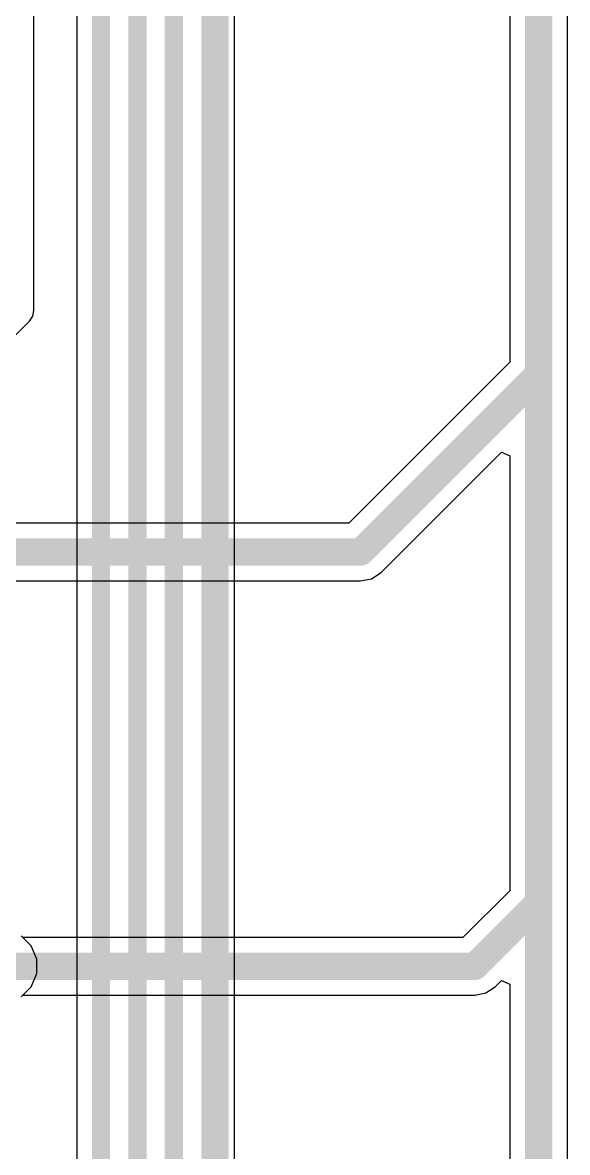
# Model space of a CAD drawing. Header units: millimetres. Extents: x -1.58 to 1.58, y -1.38 to 3.35.
# Drawn here: x 0.607 to 0.906, y 1.103 to 1.723 of the extents above; entities that cross this region are included whole.
import ezdxf

# ---------------------------------------------------------------- set-up
doc = ezdxf.new("R2010")
doc.units = ezdxf.units.MM
doc.header["$MEASUREMENT"] = 0
for name, color, linetype in [('BottomLayer', 5, 'Continuous'), ('Mechanical15', 56, 'Continuous'), ('TopLayer', 1, 'Continuous')]:
    doc.layers.add(name, color=color, linetype=linetype)

msp = doc.modelspace()

# ---------------------------------------------------------------- linework, layer by layer
at = {"layer": 'BottomLayer'}
for p, q in [((0.72325, 0.92549), (0.72325, 2.0522)), ((0.63675, 1.8412), (0.63675, 0.16049)), ((0.61179, 1.21622), (0.60622, 1.22179)), ((0.61481, 1.20894), (0.61179, 1.21622)), ((0.61481, 1.20106), (0.61481, 1.20894)), ((0.61179, 1.19378), (0.61481, 1.20106)), ((0.60622, 1.18821), (0.61179, 1.19378))]:
    msp.add_line(p, q, dxfattribs=at)
at = {"layer": 'BottomLayer', "const_width": 0.01}
for points in [[(0.71, 0.92), (0.71, 2.245)], [(0.69, 0.89), (0.69, 2.22)], [(0.67, 0.075), (0.67, 2.15036)], [(0.65, 0.155), (0.65, 2.135)]]:
    msp.add_lwpolyline(points, dxfattribs=at)
at = {"layer": 'Mechanical15', "const_width": 0.01}
msp.add_lwpolyline([(0.715, 1), (0.715, 2.14)], dxfattribs=at)
at = {"layer": 'TopLayer'}
for p, q in [((0.61316, 1.565), (0.61316, 1.836)), ((0.8742, 1.83345), (0.8742, 1.53655)), ((0.9058, 1.53), (0.9058, 1.83345)), ((0.61254, 1.56188), (0.61316, 1.565)), ((0.61316, 1.565), (0.61316, 1.565)), ((0.53577, 1.48423), (0.61077, 1.55923)), ((0.61077, 1.55923), (0.61254, 1.56188)), ((0.8742, 1.53655), (0.78586, 1.44821)), ((0.9058, 1.24), (0.9058, 1.53)), ((0.80358, 1.42123), (0.86958, 1.48723)), ((0.86958, 1.48723), (0.8742, 1.48531)), ((0.8742, 1.48531), (0.8742, 1.24655)), ((0.78586, 1.44821), (0.57296, 1.44821)), ((0.79845, 1.4178), (0.80358, 1.42123)), ((0.57296, 1.4166), (0.7924, 1.4166)), ((0.7924, 1.4166), (0.79845, 1.4178)), ((0.8742, 1.24655), (0.84845, 1.2208)), ((0.9058, 0.55832), (0.9058, 1.24)), ((0.60721, 1.2208), (0.60622, 1.22179)), ((0.84845, 1.2208), (0.60721, 1.2208)), ((0.86617, 1.19383), (0.86958, 1.19723)), ((0.86958, 1.19723), (0.8742, 1.19531)), ((0.86105, 1.1904), (0.86617, 1.19383)), ((0.8742, 1.19531), (0.8742, 0.55832)), ((0.60622, 1.18821), (0.60721, 1.1892)), ((0.60721, 1.1892), (0.855, 1.1892)), ((0.855, 1.1892), (0.86105, 1.1904))]:
    msp.add_line(p, q, dxfattribs=at)
at = {"layer": 'TopLayer', "const_width": 0.015}
for points in [[(0.89, 1.53), (0.89, 1.84)], [(0.7924, 1.4324), (0.89, 1.53)], [(0.89, 1.24), (0.89, 1.53)], [(0.53346, 1.4324), (0.7924, 1.4324)], [(0.855, 1.205), (0.89, 1.24)], [(0.89, 0.50701), (0.89, 1.24)], [(0.595, 1.205), (0.855, 1.205)]]:
    msp.add_lwpolyline(points, dxfattribs=at)
at = {"layer": 'TopLayer', "const_width": 0.0075}
for points in [[(0.88625, 1.53, 1), (0.89375, 1.53, 1)], [(0.88625, 1.53, 1), (0.89375, 1.53, 1)], [(0.88625, 1.53, 1), (0.89375, 1.53, 1)], [(0.78865, 1.4324, 1), (0.79615, 1.4324, 1)], [(0.78865, 1.4324, 1), (0.79615, 1.4324, 1)], [(0.88625, 1.24, 1), (0.89375, 1.24, 1)], [(0.88625, 1.24, 1), (0.89375, 1.24, 1)], [(0.88625, 1.24, 1), (0.89375, 1.24, 1)], [(0.85125, 1.205, 1), (0.85875, 1.205, 1)], [(0.85125, 1.205, 1), (0.85875, 1.205, 1)]]:
    msp.add_lwpolyline(points, format="xyb", close=True, dxfattribs=at)

doc.saveas('drawing.dxf')
